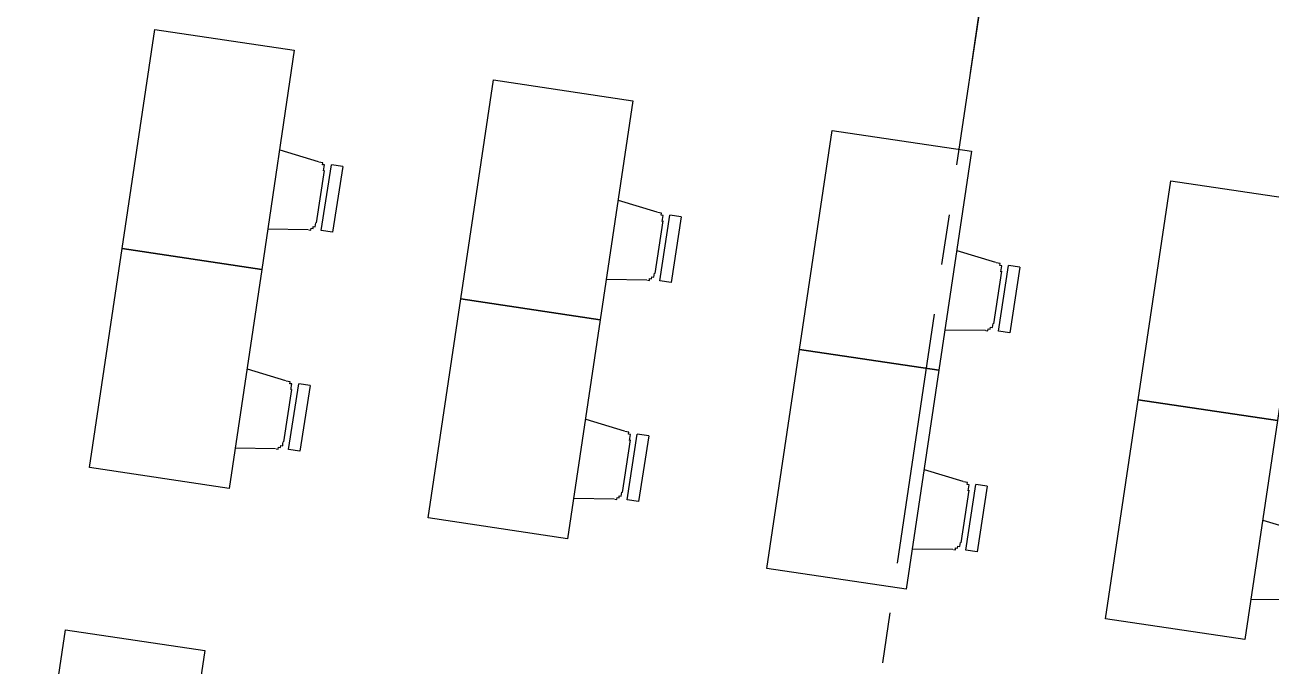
# Model space of a CAD drawing. Header units: millimetres. Extents: x 338 to 506, y 179 to 335.
# Drawn here: x 415.18 to 421.36, y 270.56 to 273.75 of the extents above; entities that cross this region are included whole.
import ezdxf

# ---------------------------------------------------------------- set-up
doc = ezdxf.new("R2010")
doc.units = ezdxf.units.MM
doc.linetypes.add('CENTER', pattern=[2, 1.25, -0.25, 0.25, -0.25])
doc.linetypes.add('DASHED2', pattern=[0.375, 0.25, -0.125])
for name, color, linetype in [('CUBIERTA', 254, 'Continuous'), ('EJES-COLUMNAS', 3, 'CENTER'), ('EJES_DE_COLUMNA', 255, 'DASHED2'), ('MUROS', 32, 'Continuous')]:
    doc.layers.add(name, color=color, linetype=linetype)

# ---------------------------------------------------------------- blocks, each defined once
blk = doc.blocks.new('MESAS_AULA_INFORMATICA')
at = {"color": 18, "extrusion": (-2.33163e-06, -0.000958086, 1)}
for p, q in [((2985.1045, 1963.3213, -0.0148), (2985.1318, 1963.123, -0.015)), ((2985.4711, 1963.1214, -0.015), (2985.5003, 1963.3194, -0.0148)), ((2986.2045, 1963.3213, -0.0148), (2986.2318, 1963.123, -0.015)), ((2986.5711, 1963.1214, -0.015), (2986.6003, 1963.3194, -0.0148)), ((2985.1692, 1963.0867, -0.015), (2985.4333, 1963.0855, -0.015)), ((2986.2692, 1963.0867, -0.015), (2986.5333, 1963.0855, -0.015)), ((2985.1357, 1963.0012, -0.0151), (2985.136, 1963.0583, -0.0151)), ((2985.136, 1963.0583, -0.0151), (2985.4662, 1963.0567, -0.0151)), ((2985.4659, 1962.9996, -0.0151), (2985.4662, 1963.0567, -0.0151)), ((2986.2357, 1963.0012, -0.0151), (2986.236, 1963.0583, -0.0151)), ((2986.236, 1963.0583, -0.0151), (2986.5662, 1963.0567, -0.0151)), ((2986.5659, 1962.9996, -0.0151), (2986.5662, 1963.0567, -0.0151)), ((2985.4659, 1962.9996, -0.0151), (2985.1357, 1963.0012, -0.0151)), ((2986.5659, 1962.9996, -0.0151), (2986.2357, 1963.0012, -0.0151)), ((2985.1045, 1961.6213, -0.0148), (2985.1318, 1961.423, -0.015)), ((2985.4711, 1961.4214, -0.015), (2985.5003, 1961.6194, -0.0148)), ((2986.2045, 1961.6213, -0.0148), (2986.2318, 1961.423, -0.015)), ((2986.5711, 1961.4214, -0.015), (2986.6003, 1961.6194, -0.0148)), ((2985.1357, 1961.3012, -0.0151), (2985.136, 1961.3583, -0.0151)), ((2985.136, 1961.3583, -0.0151), (2985.4662, 1961.3567, -0.0151)), ((2985.1692, 1961.3867, -0.015), (2985.4333, 1961.3855, -0.015)), ((2985.4659, 1961.2996, -0.0151), (2985.4662, 1961.3567, -0.0151)), ((2986.2357, 1961.3012, -0.0151), (2986.236, 1961.3583, -0.0151)), ((2986.236, 1961.3583, -0.0151), (2986.5662, 1961.3567, -0.0151)), ((2986.2692, 1961.3867, -0.015), (2986.5333, 1961.3855, -0.015)), ((2986.5659, 1961.2996, -0.0151), (2986.5662, 1961.3567, -0.0151)), ((2985.4659, 1961.2996, -0.0151), (2985.1357, 1961.3012, -0.0151)), ((2986.5659, 1961.2996, -0.0151), (2986.2357, 1961.3012, -0.0151)), ((2985.1045, 1959.9213, -0.0148), (2985.1318, 1959.723, -0.015)), ((2985.4711, 1959.7214, -0.015), (2985.5003, 1959.9194, -0.0148)), ((2986.2045, 1959.9213, -0.0148), (2986.2318, 1959.723, -0.015)), ((2986.5711, 1959.7214, -0.015), (2986.6003, 1959.9194, -0.0148)), ((2985.1692, 1959.6867, -0.015), (2985.4333, 1959.6855, -0.015)), ((2986.2692, 1959.6867, -0.015), (2986.5333, 1959.6855, -0.015)), ((2985.1357, 1959.6012, -0.0151), (2985.136, 1959.6583, -0.0151)), ((2985.4659, 1959.5996, -0.0151), (2985.1357, 1959.6012, -0.0151)), ((2985.136, 1959.6583, -0.0151), (2985.4662, 1959.6567, -0.0151)), ((2985.4659, 1959.5996, -0.0151), (2985.4662, 1959.6567, -0.0151)), ((2986.2357, 1959.6012, -0.0151), (2986.236, 1959.6583, -0.0151)), ((2986.5659, 1959.5996, -0.0151), (2986.2357, 1959.6012, -0.0151)), ((2986.236, 1959.6583, -0.0151), (2986.5662, 1959.6567, -0.0151)), ((2986.5659, 1959.5996, -0.0151), (2986.5662, 1959.6567, -0.0151)), ((2985.1045, 1958.2213, -0.0148), (2985.1318, 1958.023, -0.015)), ((2985.4711, 1958.0214, -0.015), (2985.5003, 1958.2194, -0.0148))]:
    blk.add_line(p, q, dxfattribs=at)
at = {"color": 18, "elevation": -0.0148}
for points in [[(2982.9867, 1964.0223), (2984.0867, 1964.0223), (2984.0867, 1963.3223), (2982.9867, 1963.3223)], [(2984.9012, 1964.0223), (2986.0012, 1964.0223), (2986.0012, 1963.3223), (2984.9012, 1963.3223)], [(2986.0012, 1964.0223), (2987.1012, 1964.0223), (2987.1012, 1963.3223), (2986.0012, 1963.3223)], [(2984.9012, 1962.3223), (2986.0012, 1962.3223), (2986.0012, 1961.6223), (2984.9012, 1961.6223)], [(2986.0012, 1962.3223), (2987.1012, 1962.3223), (2987.1012, 1961.6223), (2986.0012, 1961.6223)], [(2984.9012, 1960.6223), (2986.0012, 1960.6223), (2986.0012, 1959.9223), (2984.9012, 1959.9223)], [(2986.0012, 1960.6223), (2987.1012, 1960.6223), (2987.1012, 1959.9223), (2986.0012, 1959.9223)], [(2984.9012, 1958.9223), (2986.0012, 1958.9223), (2986.0012, 1958.2223), (2984.9012, 1958.2223)], [(2986.0012, 1958.9223), (2987.1012, 1958.9223), (2987.1012, 1958.2223), (2986.0012, 1958.2223)]]:
    blk.add_lwpolyline(points, close=True, dxfattribs=at)
at = {"color": 18}
for points in [[(2985.13, 1963.12, -0.015), (2985.13, 1963.12, -0.015), (2985.13, 1963.12, -0.015), (2985.13, 1963.12, -0.015), (2985.13, 1963.12, -0.015), (2985.13, 1963.12, -0.015), (2985.13, 1963.12, -0.015), (2985.13, 1963.12, -0.015), (2985.13, 1963.12, -0.015), (2985.13, 1963.12, -0.015), (2985.13, 1963.12, -0.015), (2985.13, 1963.12, -0.015), (2985.13, 1963.12, -0.015), (2985.13, 1963.12, -0.015), (2985.13, 1963.12, -0.015), (2985.13, 1963.12, -0.015), (2985.13, 1963.12, -0.015), (2985.13, 1963.12, -0.015), (2985.13, 1963.11, -0.015), (2985.13, 1963.11, -0.015), (2985.13, 1963.11, -0.015), (2985.13, 1963.11, -0.015), (2985.13, 1963.11, -0.015), (2985.13, 1963.11, -0.015), (2985.13, 1963.11, -0.015), (2985.13, 1963.11, -0.015), (2985.13, 1963.11, -0.015), (2985.14, 1963.11, -0.015), (2985.14, 1963.11, -0.015), (2985.14, 1963.11, -0.015), (2985.14, 1963.11, -0.015), (2985.14, 1963.11, -0.015), (2985.14, 1963.11, -0.015), (2985.14, 1963.11, -0.015), (2985.14, 1963.11, -0.015), (2985.14, 1963.11, -0.015), (2985.14, 1963.11, -0.015), (2985.14, 1963.11, -0.015), (2985.14, 1963.11, -0.015), (2985.14, 1963.11, -0.015), (2985.14, 1963.11, -0.015), (2985.14, 1963.11, -0.015), (2985.14, 1963.1, -0.015), (2985.14, 1963.1, -0.015), (2985.14, 1963.1, -0.015), (2985.14, 1963.1, -0.015), (2985.14, 1963.1, -0.015), (2985.14, 1963.1, -0.015), (2985.14, 1963.1, -0.015), (2985.14, 1963.1, -0.015), (2985.14, 1963.1, -0.015), (2985.14, 1963.1, -0.015), (2985.14, 1963.1, -0.015), (2985.14, 1963.1, -0.015), (2985.14, 1963.1, -0.015), (2985.14, 1963.1, -0.015), (2985.14, 1963.1, -0.015), (2985.14, 1963.1, -0.015), (2985.14, 1963.1, -0.015), (2985.14, 1963.1, -0.015), (2985.14, 1963.1, -0.015), (2985.14, 1963.1, -0.015), (2985.14, 1963.1, -0.015), (2985.14, 1963.1, -0.015), (2985.14, 1963.1, -0.015), (2985.14, 1963.1, -0.015), (2985.15, 1963.1, -0.015), (2985.15, 1963.1, -0.015), (2985.15, 1963.1, -0.015), (2985.15, 1963.1, -0.015), (2985.15, 1963.1, -0.015), (2985.15, 1963.1, -0.015), (2985.15, 1963.09, -0.015), (2985.15, 1963.09, -0.015), (2985.15, 1963.09, -0.015), (2985.15, 1963.09, -0.015), (2985.15, 1963.09, -0.015), (2985.15, 1963.09, -0.015), (2985.15, 1963.09, -0.015), (2985.15, 1963.09, -0.015), (2985.15, 1963.09, -0.015), (2985.15, 1963.09, -0.015), (2985.15, 1963.09, -0.015), (2985.15, 1963.09, -0.015), (2985.15, 1963.09, -0.015), (2985.15, 1963.09, -0.015), (2985.15, 1963.09, -0.015), (2985.15, 1963.09, -0.015), (2985.15, 1963.09, -0.015), (2985.15, 1963.09, -0.015), (2985.15, 1963.09, -0.015), (2985.15, 1963.09, -0.015), (2985.15, 1963.09, -0.015), (2985.15, 1963.09, -0.015), (2985.16, 1963.09, -0.015), (2985.16, 1963.09, -0.015), (2985.16, 1963.09, -0.015), (2985.16, 1963.09, -0.015), (2985.16, 1963.09, -0.015), (2985.16, 1963.09, -0.015), (2985.16, 1963.09, -0.015), (2985.16, 1963.09, -0.015), (2985.16, 1963.09, -0.015), (2985.16, 1963.09, -0.015), (2985.16, 1963.09, -0.015), (2985.16, 1963.09, -0.015), (2985.16, 1963.09, -0.015), (2985.16, 1963.09, -0.015), (2985.16, 1963.09, -0.015), (2985.16, 1963.09, -0.015), (2985.16, 1963.09, -0.015), (2985.16, 1963.09, -0.015), (2985.16, 1963.09, -0.015), (2985.16, 1963.09, -0.015), (2985.16, 1963.09, -0.015), (2985.16, 1963.09, -0.015), (2985.16, 1963.09, -0.015), (2985.16, 1963.09, -0.015), (2985.17, 1963.09, -0.015), (2985.17, 1963.09, -0.015), (2985.17, 1963.09, -0.015), (2985.17, 1963.09, -0.015), (2985.17, 1963.09, -0.015), (2985.17, 1963.09, -0.015), (2985.17, 1963.09, -0.015), (2985.17, 1963.09, -0.015), (2985.17, 1963.09, -0.015), (2985.17, 1963.09, -0.015), (2985.17, 1963.09, -0.015)], [(2985.43, 1963.09, -0.015), (2985.43, 1963.09, -0.015), (2985.43, 1963.09, -0.015), (2985.43, 1963.09, -0.015), (2985.43, 1963.09, -0.015), (2985.44, 1963.09, -0.015), (2985.44, 1963.09, -0.015), (2985.44, 1963.09, -0.015), (2985.44, 1963.09, -0.015), (2985.44, 1963.09, -0.015), (2985.44, 1963.09, -0.015), (2985.44, 1963.09, -0.015), (2985.44, 1963.09, -0.015), (2985.44, 1963.09, -0.015), (2985.44, 1963.09, -0.015), (2985.44, 1963.09, -0.015), (2985.44, 1963.09, -0.015), (2985.44, 1963.09, -0.015), (2985.44, 1963.09, -0.015), (2985.44, 1963.09, -0.015), (2985.44, 1963.09, -0.015), (2985.44, 1963.09, -0.015), (2985.44, 1963.09, -0.015), (2985.44, 1963.09, -0.015), (2985.44, 1963.09, -0.015), (2985.44, 1963.09, -0.015), (2985.44, 1963.09, -0.015), (2985.44, 1963.09, -0.015), (2985.44, 1963.09, -0.015), (2985.45, 1963.09, -0.015), (2985.45, 1963.09, -0.015), (2985.45, 1963.09, -0.015), (2985.45, 1963.09, -0.015), (2985.45, 1963.09, -0.015), (2985.45, 1963.09, -0.015), (2985.45, 1963.09, -0.015), (2985.45, 1963.09, -0.015), (2985.45, 1963.09, -0.015), (2985.45, 1963.09, -0.015), (2985.45, 1963.09, -0.015), (2985.45, 1963.09, -0.015), (2985.45, 1963.09, -0.015), (2985.45, 1963.09, -0.015), (2985.45, 1963.09, -0.015), (2985.45, 1963.09, -0.015), (2985.45, 1963.09, -0.015), (2985.45, 1963.09, -0.015), (2985.45, 1963.09, -0.015), (2985.45, 1963.09, -0.015), (2985.45, 1963.09, -0.015), (2985.45, 1963.09, -0.015), (2985.45, 1963.09, -0.015), (2985.45, 1963.09, -0.015), (2985.45, 1963.09, -0.015), (2985.45, 1963.09, -0.015), (2985.46, 1963.09, -0.015), (2985.46, 1963.09, -0.015), (2985.46, 1963.09, -0.015), (2985.46, 1963.09, -0.015), (2985.46, 1963.09, -0.015), (2985.46, 1963.09, -0.015), (2985.46, 1963.09, -0.015), (2985.46, 1963.09, -0.015), (2985.46, 1963.1, -0.015), (2985.46, 1963.1, -0.015), (2985.46, 1963.1, -0.015), (2985.46, 1963.1, -0.015), (2985.46, 1963.1, -0.015), (2985.46, 1963.1, -0.015), (2985.46, 1963.1, -0.015), (2985.46, 1963.1, -0.015), (2985.46, 1963.1, -0.015), (2985.46, 1963.1, -0.015), (2985.46, 1963.1, -0.015), (2985.46, 1963.1, -0.015), (2985.46, 1963.1, -0.015), (2985.46, 1963.1, -0.015), (2985.46, 1963.1, -0.015), (2985.46, 1963.1, -0.015), (2985.46, 1963.1, -0.015), (2985.46, 1963.1, -0.015), (2985.46, 1963.1, -0.015), (2985.46, 1963.1, -0.015), (2985.46, 1963.1, -0.015), (2985.46, 1963.1, -0.015), (2985.46, 1963.1, -0.015), (2985.46, 1963.1, -0.015), (2985.46, 1963.1, -0.015), (2985.46, 1963.1, -0.015), (2985.47, 1963.1, -0.015), (2985.47, 1963.1, -0.015), (2985.47, 1963.11, -0.015), (2985.47, 1963.11, -0.015), (2985.47, 1963.11, -0.015), (2985.47, 1963.11, -0.015), (2985.47, 1963.11, -0.015), (2985.47, 1963.11, -0.015), (2985.47, 1963.11, -0.015), (2985.47, 1963.11, -0.015), (2985.47, 1963.11, -0.015), (2985.47, 1963.11, -0.015), (2985.47, 1963.11, -0.015), (2985.47, 1963.11, -0.015), (2985.47, 1963.11, -0.015), (2985.47, 1963.11, -0.015), (2985.47, 1963.11, -0.015), (2985.47, 1963.11, -0.015), (2985.47, 1963.11, -0.015), (2985.47, 1963.11, -0.015), (2985.47, 1963.11, -0.015), (2985.47, 1963.11, -0.015), (2985.47, 1963.11, -0.015), (2985.47, 1963.11, -0.015), (2985.47, 1963.11, -0.015), (2985.47, 1963.11, -0.015), (2985.47, 1963.12, -0.015), (2985.47, 1963.12, -0.015), (2985.47, 1963.12, -0.015), (2985.47, 1963.12, -0.015), (2985.47, 1963.12, -0.015), (2985.47, 1963.12, -0.015), (2985.47, 1963.12, -0.015), (2985.47, 1963.12, -0.015), (2985.47, 1963.12, -0.015), (2985.47, 1963.12, -0.015), (2985.47, 1963.12, -0.015), (2985.47, 1963.12, -0.015), (2985.47, 1963.12, -0.015), (2985.47, 1963.12, -0.015)], [(2986.23, 1963.12, -0.015), (2986.23, 1963.12, -0.015), (2986.23, 1963.12, -0.015), (2986.23, 1963.12, -0.015), (2986.23, 1963.12, -0.015), (2986.23, 1963.12, -0.015), (2986.23, 1963.12, -0.015), (2986.23, 1963.12, -0.015), (2986.23, 1963.12, -0.015), (2986.23, 1963.12, -0.015), (2986.23, 1963.12, -0.015), (2986.23, 1963.12, -0.015), (2986.23, 1963.12, -0.015), (2986.23, 1963.12, -0.015), (2986.23, 1963.12, -0.015), (2986.23, 1963.12, -0.015), (2986.23, 1963.12, -0.015), (2986.23, 1963.12, -0.015), (2986.23, 1963.11, -0.015), (2986.23, 1963.11, -0.015), (2986.23, 1963.11, -0.015), (2986.23, 1963.11, -0.015), (2986.23, 1963.11, -0.015), (2986.23, 1963.11, -0.015), (2986.23, 1963.11, -0.015), (2986.23, 1963.11, -0.015), (2986.23, 1963.11, -0.015), (2986.24, 1963.11, -0.015), (2986.24, 1963.11, -0.015), (2986.24, 1963.11, -0.015), (2986.24, 1963.11, -0.015), (2986.24, 1963.11, -0.015), (2986.24, 1963.11, -0.015), (2986.24, 1963.11, -0.015), (2986.24, 1963.11, -0.015), (2986.24, 1963.11, -0.015), (2986.24, 1963.11, -0.015), (2986.24, 1963.11, -0.015), (2986.24, 1963.11, -0.015), (2986.24, 1963.11, -0.015), (2986.24, 1963.11, -0.015), (2986.24, 1963.11, -0.015), (2986.24, 1963.1, -0.015), (2986.24, 1963.1, -0.015), (2986.24, 1963.1, -0.015), (2986.24, 1963.1, -0.015), (2986.24, 1963.1, -0.015), (2986.24, 1963.1, -0.015), (2986.24, 1963.1, -0.015), (2986.24, 1963.1, -0.015), (2986.24, 1963.1, -0.015), (2986.24, 1963.1, -0.015), (2986.24, 1963.1, -0.015), (2986.24, 1963.1, -0.015), (2986.24, 1963.1, -0.015), (2986.24, 1963.1, -0.015), (2986.24, 1963.1, -0.015), (2986.24, 1963.1, -0.015), (2986.24, 1963.1, -0.015), (2986.24, 1963.1, -0.015), (2986.24, 1963.1, -0.015), (2986.24, 1963.1, -0.015), (2986.24, 1963.1, -0.015), (2986.24, 1963.1, -0.015), (2986.24, 1963.1, -0.015), (2986.24, 1963.1, -0.015), (2986.25, 1963.1, -0.015), (2986.25, 1963.1, -0.015), (2986.25, 1963.1, -0.015), (2986.25, 1963.1, -0.015), (2986.25, 1963.1, -0.015), (2986.25, 1963.1, -0.015), (2986.25, 1963.09, -0.015), (2986.25, 1963.09, -0.015), (2986.25, 1963.09, -0.015), (2986.25, 1963.09, -0.015), (2986.25, 1963.09, -0.015), (2986.25, 1963.09, -0.015), (2986.25, 1963.09, -0.015), (2986.25, 1963.09, -0.015), (2986.25, 1963.09, -0.015), (2986.25, 1963.09, -0.015), (2986.25, 1963.09, -0.015), (2986.25, 1963.09, -0.015), (2986.25, 1963.09, -0.015), (2986.25, 1963.09, -0.015), (2986.25, 1963.09, -0.015), (2986.25, 1963.09, -0.015), (2986.25, 1963.09, -0.015), (2986.25, 1963.09, -0.015), (2986.25, 1963.09, -0.015), (2986.25, 1963.09, -0.015), (2986.25, 1963.09, -0.015), (2986.25, 1963.09, -0.015), (2986.26, 1963.09, -0.015), (2986.26, 1963.09, -0.015), (2986.26, 1963.09, -0.015), (2986.26, 1963.09, -0.015), (2986.26, 1963.09, -0.015), (2986.26, 1963.09, -0.015), (2986.26, 1963.09, -0.015), (2986.26, 1963.09, -0.015), (2986.26, 1963.09, -0.015), (2986.26, 1963.09, -0.015), (2986.26, 1963.09, -0.015), (2986.26, 1963.09, -0.015), (2986.26, 1963.09, -0.015), (2986.26, 1963.09, -0.015), (2986.26, 1963.09, -0.015), (2986.26, 1963.09, -0.015), (2986.26, 1963.09, -0.015), (2986.26, 1963.09, -0.015), (2986.26, 1963.09, -0.015), (2986.26, 1963.09, -0.015), (2986.26, 1963.09, -0.015), (2986.26, 1963.09, -0.015), (2986.26, 1963.09, -0.015), (2986.26, 1963.09, -0.015), (2986.27, 1963.09, -0.015), (2986.27, 1963.09, -0.015), (2986.27, 1963.09, -0.015), (2986.27, 1963.09, -0.015), (2986.27, 1963.09, -0.015), (2986.27, 1963.09, -0.015), (2986.27, 1963.09, -0.015), (2986.27, 1963.09, -0.015), (2986.27, 1963.09, -0.015), (2986.27, 1963.09, -0.015), (2986.27, 1963.09, -0.015)], [(2986.53, 1963.09, -0.015), (2986.53, 1963.09, -0.015), (2986.53, 1963.09, -0.015), (2986.53, 1963.09, -0.015), (2986.53, 1963.09, -0.015), (2986.54, 1963.09, -0.015), (2986.54, 1963.09, -0.015), (2986.54, 1963.09, -0.015), (2986.54, 1963.09, -0.015), (2986.54, 1963.09, -0.015), (2986.54, 1963.09, -0.015), (2986.54, 1963.09, -0.015), (2986.54, 1963.09, -0.015), (2986.54, 1963.09, -0.015), (2986.54, 1963.09, -0.015), (2986.54, 1963.09, -0.015), (2986.54, 1963.09, -0.015), (2986.54, 1963.09, -0.015), (2986.54, 1963.09, -0.015), (2986.54, 1963.09, -0.015), (2986.54, 1963.09, -0.015), (2986.54, 1963.09, -0.015), (2986.54, 1963.09, -0.015), (2986.54, 1963.09, -0.015), (2986.54, 1963.09, -0.015), (2986.54, 1963.09, -0.015), (2986.54, 1963.09, -0.015), (2986.54, 1963.09, -0.015), (2986.54, 1963.09, -0.015), (2986.55, 1963.09, -0.015), (2986.55, 1963.09, -0.015), (2986.55, 1963.09, -0.015), (2986.55, 1963.09, -0.015), (2986.55, 1963.09, -0.015), (2986.55, 1963.09, -0.015), (2986.55, 1963.09, -0.015), (2986.55, 1963.09, -0.015), (2986.55, 1963.09, -0.015), (2986.55, 1963.09, -0.015), (2986.55, 1963.09, -0.015), (2986.55, 1963.09, -0.015), (2986.55, 1963.09, -0.015), (2986.55, 1963.09, -0.015), (2986.55, 1963.09, -0.015), (2986.55, 1963.09, -0.015), (2986.55, 1963.09, -0.015), (2986.55, 1963.09, -0.015), (2986.55, 1963.09, -0.015), (2986.55, 1963.09, -0.015), (2986.55, 1963.09, -0.015), (2986.55, 1963.09, -0.015), (2986.55, 1963.09, -0.015), (2986.55, 1963.09, -0.015), (2986.55, 1963.09, -0.015), (2986.55, 1963.09, -0.015), (2986.56, 1963.09, -0.015), (2986.56, 1963.09, -0.015), (2986.56, 1963.09, -0.015), (2986.56, 1963.09, -0.015), (2986.56, 1963.09, -0.015), (2986.56, 1963.09, -0.015), (2986.56, 1963.09, -0.015), (2986.56, 1963.09, -0.015), (2986.56, 1963.1, -0.015), (2986.56, 1963.1, -0.015), (2986.56, 1963.1, -0.015), (2986.56, 1963.1, -0.015), (2986.56, 1963.1, -0.015), (2986.56, 1963.1, -0.015), (2986.56, 1963.1, -0.015), (2986.56, 1963.1, -0.015), (2986.56, 1963.1, -0.015), (2986.56, 1963.1, -0.015), (2986.56, 1963.1, -0.015), (2986.56, 1963.1, -0.015), (2986.56, 1963.1, -0.015), (2986.56, 1963.1, -0.015), (2986.56, 1963.1, -0.015), (2986.56, 1963.1, -0.015), (2986.56, 1963.1, -0.015), (2986.56, 1963.1, -0.015), (2986.56, 1963.1, -0.015), (2986.56, 1963.1, -0.015), (2986.56, 1963.1, -0.015), (2986.56, 1963.1, -0.015), (2986.56, 1963.1, -0.015), (2986.56, 1963.1, -0.015), (2986.56, 1963.1, -0.015), (2986.56, 1963.1, -0.015), (2986.57, 1963.1, -0.015), (2986.57, 1963.1, -0.015), (2986.57, 1963.11, -0.015), (2986.57, 1963.11, -0.015), (2986.57, 1963.11, -0.015), (2986.57, 1963.11, -0.015), (2986.57, 1963.11, -0.015), (2986.57, 1963.11, -0.015), (2986.57, 1963.11, -0.015), (2986.57, 1963.11, -0.015), (2986.57, 1963.11, -0.015), (2986.57, 1963.11, -0.015), (2986.57, 1963.11, -0.015), (2986.57, 1963.11, -0.015), (2986.57, 1963.11, -0.015), (2986.57, 1963.11, -0.015), (2986.57, 1963.11, -0.015), (2986.57, 1963.11, -0.015), (2986.57, 1963.11, -0.015), (2986.57, 1963.11, -0.015), (2986.57, 1963.11, -0.015), (2986.57, 1963.11, -0.015), (2986.57, 1963.11, -0.015), (2986.57, 1963.11, -0.015), (2986.57, 1963.11, -0.015), (2986.57, 1963.11, -0.015), (2986.57, 1963.12, -0.015), (2986.57, 1963.12, -0.015), (2986.57, 1963.12, -0.015), (2986.57, 1963.12, -0.015), (2986.57, 1963.12, -0.015), (2986.57, 1963.12, -0.015), (2986.57, 1963.12, -0.015), (2986.57, 1963.12, -0.015), (2986.57, 1963.12, -0.015), (2986.57, 1963.12, -0.015), (2986.57, 1963.12, -0.015), (2986.57, 1963.12, -0.015), (2986.57, 1963.12, -0.015), (2986.57, 1963.12, -0.015)], [(2985.13, 1961.42, -0.015), (2985.13, 1961.42, -0.015), (2985.13, 1961.42, -0.015), (2985.13, 1961.42, -0.015), (2985.13, 1961.42, -0.015), (2985.13, 1961.42, -0.015), (2985.13, 1961.42, -0.015), (2985.13, 1961.42, -0.015), (2985.13, 1961.42, -0.015), (2985.13, 1961.42, -0.015), (2985.13, 1961.42, -0.015), (2985.13, 1961.42, -0.015), (2985.13, 1961.42, -0.015), (2985.13, 1961.42, -0.015), (2985.13, 1961.42, -0.015), (2985.13, 1961.42, -0.015), (2985.13, 1961.42, -0.015), (2985.13, 1961.42, -0.015), (2985.13, 1961.41, -0.015), (2985.13, 1961.41, -0.015), (2985.13, 1961.41, -0.015), (2985.13, 1961.41, -0.015), (2985.13, 1961.41, -0.015), (2985.13, 1961.41, -0.015), (2985.13, 1961.41, -0.015), (2985.13, 1961.41, -0.015), (2985.13, 1961.41, -0.015), (2985.14, 1961.41, -0.015), (2985.14, 1961.41, -0.015), (2985.14, 1961.41, -0.015), (2985.14, 1961.41, -0.015), (2985.14, 1961.41, -0.015), (2985.14, 1961.41, -0.015), (2985.14, 1961.41, -0.015), (2985.14, 1961.41, -0.015), (2985.14, 1961.41, -0.015), (2985.14, 1961.41, -0.015), (2985.14, 1961.41, -0.015), (2985.14, 1961.41, -0.015), (2985.14, 1961.41, -0.015), (2985.14, 1961.41, -0.015), (2985.14, 1961.41, -0.015), (2985.14, 1961.4, -0.015), (2985.14, 1961.4, -0.015), (2985.14, 1961.4, -0.015), (2985.14, 1961.4, -0.015), (2985.14, 1961.4, -0.015), (2985.14, 1961.4, -0.015), (2985.14, 1961.4, -0.015), (2985.14, 1961.4, -0.015), (2985.14, 1961.4, -0.015), (2985.14, 1961.4, -0.015), (2985.14, 1961.4, -0.015), (2985.14, 1961.4, -0.015), (2985.14, 1961.4, -0.015), (2985.14, 1961.4, -0.015), (2985.14, 1961.4, -0.015), (2985.14, 1961.4, -0.015), (2985.14, 1961.4, -0.015), (2985.14, 1961.4, -0.015), (2985.14, 1961.4, -0.015), (2985.14, 1961.4, -0.015), (2985.14, 1961.4, -0.015), (2985.14, 1961.4, -0.015), (2985.14, 1961.4, -0.015), (2985.14, 1961.4, -0.015), (2985.15, 1961.4, -0.015), (2985.15, 1961.4, -0.015), (2985.15, 1961.4, -0.015), (2985.15, 1961.4, -0.015), (2985.15, 1961.4, -0.015), (2985.15, 1961.4, -0.015), (2985.15, 1961.39, -0.015), (2985.15, 1961.39, -0.015), (2985.15, 1961.39, -0.015), (2985.15, 1961.39, -0.015), (2985.15, 1961.39, -0.015), (2985.15, 1961.39, -0.015), (2985.15, 1961.39, -0.015), (2985.15, 1961.39, -0.015), (2985.15, 1961.39, -0.015), (2985.15, 1961.39, -0.015), (2985.15, 1961.39, -0.015), (2985.15, 1961.39, -0.015), (2985.15, 1961.39, -0.015), (2985.15, 1961.39, -0.015), (2985.15, 1961.39, -0.015), (2985.15, 1961.39, -0.015), (2985.15, 1961.39, -0.015), (2985.15, 1961.39, -0.015), (2985.15, 1961.39, -0.015), (2985.15, 1961.39, -0.015), (2985.15, 1961.39, -0.015), (2985.15, 1961.39, -0.015), (2985.16, 1961.39, -0.015), (2985.16, 1961.39, -0.015), (2985.16, 1961.39, -0.015), (2985.16, 1961.39, -0.015), (2985.16, 1961.39, -0.015), (2985.16, 1961.39, -0.015), (2985.16, 1961.39, -0.015), (2985.16, 1961.39, -0.015), (2985.16, 1961.39, -0.015), (2985.16, 1961.39, -0.015), (2985.16, 1961.39, -0.015), (2985.16, 1961.39, -0.015), (2985.16, 1961.39, -0.015), (2985.16, 1961.39, -0.015), (2985.16, 1961.39, -0.015), (2985.16, 1961.39, -0.015), (2985.16, 1961.39, -0.015), (2985.16, 1961.39, -0.015), (2985.16, 1961.39, -0.015), (2985.16, 1961.39, -0.015), (2985.16, 1961.39, -0.015), (2985.16, 1961.39, -0.015), (2985.16, 1961.39, -0.015), (2985.16, 1961.39, -0.015), (2985.17, 1961.39, -0.015), (2985.17, 1961.39, -0.015), (2985.17, 1961.39, -0.015), (2985.17, 1961.39, -0.015), (2985.17, 1961.39, -0.015), (2985.17, 1961.39, -0.015), (2985.17, 1961.39, -0.015), (2985.17, 1961.39, -0.015), (2985.17, 1961.39, -0.015), (2985.17, 1961.39, -0.015), (2985.17, 1961.39, -0.015)], [(2985.43, 1961.39, -0.015), (2985.43, 1961.39, -0.015), (2985.43, 1961.39, -0.015), (2985.43, 1961.39, -0.015), (2985.43, 1961.39, -0.015), (2985.44, 1961.39, -0.015), (2985.44, 1961.39, -0.015), (2985.44, 1961.39, -0.015), (2985.44, 1961.39, -0.015), (2985.44, 1961.39, -0.015), (2985.44, 1961.39, -0.015), (2985.44, 1961.39, -0.015), (2985.44, 1961.39, -0.015), (2985.44, 1961.39, -0.015), (2985.44, 1961.39, -0.015), (2985.44, 1961.39, -0.015), (2985.44, 1961.39, -0.015), (2985.44, 1961.39, -0.015), (2985.44, 1961.39, -0.015), (2985.44, 1961.39, -0.015), (2985.44, 1961.39, -0.015), (2985.44, 1961.39, -0.015), (2985.44, 1961.39, -0.015), (2985.44, 1961.39, -0.015), (2985.44, 1961.39, -0.015), (2985.44, 1961.39, -0.015), (2985.44, 1961.39, -0.015), (2985.44, 1961.39, -0.015), (2985.44, 1961.39, -0.015), (2985.45, 1961.39, -0.015), (2985.45, 1961.39, -0.015), (2985.45, 1961.39, -0.015), (2985.45, 1961.39, -0.015), (2985.45, 1961.39, -0.015), (2985.45, 1961.39, -0.015), (2985.45, 1961.39, -0.015), (2985.45, 1961.39, -0.015), (2985.45, 1961.39, -0.015), (2985.45, 1961.39, -0.015), (2985.45, 1961.39, -0.015), (2985.45, 1961.39, -0.015), (2985.45, 1961.39, -0.015), (2985.45, 1961.39, -0.015), (2985.45, 1961.39, -0.015), (2985.45, 1961.39, -0.015), (2985.45, 1961.39, -0.015), (2985.45, 1961.39, -0.015), (2985.45, 1961.39, -0.015), (2985.45, 1961.39, -0.015), (2985.45, 1961.39, -0.015), (2985.45, 1961.39, -0.015), (2985.45, 1961.39, -0.015), (2985.45, 1961.39, -0.015), (2985.45, 1961.39, -0.015), (2985.45, 1961.39, -0.015), (2985.46, 1961.39, -0.015), (2985.46, 1961.39, -0.015), (2985.46, 1961.39, -0.015), (2985.46, 1961.39, -0.015), (2985.46, 1961.39, -0.015), (2985.46, 1961.39, -0.015), (2985.46, 1961.39, -0.015), (2985.46, 1961.39, -0.015), (2985.46, 1961.4, -0.015), (2985.46, 1961.4, -0.015), (2985.46, 1961.4, -0.015), (2985.46, 1961.4, -0.015), (2985.46, 1961.4, -0.015), (2985.46, 1961.4, -0.015), (2985.46, 1961.4, -0.015), (2985.46, 1961.4, -0.015), (2985.46, 1961.4, -0.015), (2985.46, 1961.4, -0.015), (2985.46, 1961.4, -0.015), (2985.46, 1961.4, -0.015), (2985.46, 1961.4, -0.015), (2985.46, 1961.4, -0.015), (2985.46, 1961.4, -0.015), (2985.46, 1961.4, -0.015), (2985.46, 1961.4, -0.015), (2985.46, 1961.4, -0.015), (2985.46, 1961.4, -0.015), (2985.46, 1961.4, -0.015), (2985.46, 1961.4, -0.015), (2985.46, 1961.4, -0.015), (2985.46, 1961.4, -0.015), (2985.46, 1961.4, -0.015), (2985.46, 1961.4, -0.015), (2985.46, 1961.4, -0.015), (2985.47, 1961.4, -0.015), (2985.47, 1961.4, -0.015), (2985.47, 1961.41, -0.015), (2985.47, 1961.41, -0.015), (2985.47, 1961.41, -0.015), (2985.47, 1961.41, -0.015), (2985.47, 1961.41, -0.015), (2985.47, 1961.41, -0.015), (2985.47, 1961.41, -0.015), (2985.47, 1961.41, -0.015), (2985.47, 1961.41, -0.015), (2985.47, 1961.41, -0.015), (2985.47, 1961.41, -0.015), (2985.47, 1961.41, -0.015), (2985.47, 1961.41, -0.015), (2985.47, 1961.41, -0.015), (2985.47, 1961.41, -0.015), (2985.47, 1961.41, -0.015), (2985.47, 1961.41, -0.015), (2985.47, 1961.41, -0.015), (2985.47, 1961.41, -0.015), (2985.47, 1961.41, -0.015), (2985.47, 1961.41, -0.015), (2985.47, 1961.41, -0.015), (2985.47, 1961.41, -0.015), (2985.47, 1961.41, -0.015), (2985.47, 1961.42, -0.015), (2985.47, 1961.42, -0.015), (2985.47, 1961.42, -0.015), (2985.47, 1961.42, -0.015), (2985.47, 1961.42, -0.015), (2985.47, 1961.42, -0.015), (2985.47, 1961.42, -0.015), (2985.47, 1961.42, -0.015), (2985.47, 1961.42, -0.015), (2985.47, 1961.42, -0.015), (2985.47, 1961.42, -0.015), (2985.47, 1961.42, -0.015), (2985.47, 1961.42, -0.015), (2985.47, 1961.42, -0.015)], [(2986.23, 1961.42, -0.015), (2986.23, 1961.42, -0.015), (2986.23, 1961.42, -0.015), (2986.23, 1961.42, -0.015), (2986.23, 1961.42, -0.015), (2986.23, 1961.42, -0.015), (2986.23, 1961.42, -0.015), (2986.23, 1961.42, -0.015), (2986.23, 1961.42, -0.015), (2986.23, 1961.42, -0.015), (2986.23, 1961.42, -0.015), (2986.23, 1961.42, -0.015), (2986.23, 1961.42, -0.015), (2986.23, 1961.42, -0.015), (2986.23, 1961.42, -0.015), (2986.23, 1961.42, -0.015), (2986.23, 1961.42, -0.015), (2986.23, 1961.42, -0.015), (2986.23, 1961.41, -0.015), (2986.23, 1961.41, -0.015), (2986.23, 1961.41, -0.015), (2986.23, 1961.41, -0.015), (2986.23, 1961.41, -0.015), (2986.23, 1961.41, -0.015), (2986.23, 1961.41, -0.015), (2986.23, 1961.41, -0.015), (2986.23, 1961.41, -0.015), (2986.24, 1961.41, -0.015), (2986.24, 1961.41, -0.015), (2986.24, 1961.41, -0.015), (2986.24, 1961.41, -0.015), (2986.24, 1961.41, -0.015), (2986.24, 1961.41, -0.015), (2986.24, 1961.41, -0.015), (2986.24, 1961.41, -0.015), (2986.24, 1961.41, -0.015), (2986.24, 1961.41, -0.015), (2986.24, 1961.41, -0.015), (2986.24, 1961.41, -0.015), (2986.24, 1961.41, -0.015), (2986.24, 1961.41, -0.015), (2986.24, 1961.41, -0.015), (2986.24, 1961.4, -0.015), (2986.24, 1961.4, -0.015), (2986.24, 1961.4, -0.015), (2986.24, 1961.4, -0.015), (2986.24, 1961.4, -0.015), (2986.24, 1961.4, -0.015), (2986.24, 1961.4, -0.015), (2986.24, 1961.4, -0.015), (2986.24, 1961.4, -0.015), (2986.24, 1961.4, -0.015), (2986.24, 1961.4, -0.015), (2986.24, 1961.4, -0.015), (2986.24, 1961.4, -0.015), (2986.24, 1961.4, -0.015), (2986.24, 1961.4, -0.015), (2986.24, 1961.4, -0.015), (2986.24, 1961.4, -0.015), (2986.24, 1961.4, -0.015), (2986.24, 1961.4, -0.015), (2986.24, 1961.4, -0.015), (2986.24, 1961.4, -0.015), (2986.24, 1961.4, -0.015), (2986.24, 1961.4, -0.015), (2986.24, 1961.4, -0.015), (2986.25, 1961.4, -0.015), (2986.25, 1961.4, -0.015), (2986.25, 1961.4, -0.015), (2986.25, 1961.4, -0.015), (2986.25, 1961.4, -0.015), (2986.25, 1961.4, -0.015), (2986.25, 1961.39, -0.015), (2986.25, 1961.39, -0.015), (2986.25, 1961.39, -0.015), (2986.25, 1961.39, -0.015), (2986.25, 1961.39, -0.015), (2986.25, 1961.39, -0.015), (2986.25, 1961.39, -0.015), (2986.25, 1961.39, -0.015), (2986.25, 1961.39, -0.015), (2986.25, 1961.39, -0.015), (2986.25, 1961.39, -0.015), (2986.25, 1961.39, -0.015), (2986.25, 1961.39, -0.015), (2986.25, 1961.39, -0.015), (2986.25, 1961.39, -0.015), (2986.25, 1961.39, -0.015), (2986.25, 1961.39, -0.015), (2986.25, 1961.39, -0.015), (2986.25, 1961.39, -0.015), (2986.25, 1961.39, -0.015), (2986.25, 1961.39, -0.015), (2986.25, 1961.39, -0.015), (2986.26, 1961.39, -0.015), (2986.26, 1961.39, -0.015), (2986.26, 1961.39, -0.015), (2986.26, 1961.39, -0.015), (2986.26, 1961.39, -0.015), (2986.26, 1961.39, -0.015), (2986.26, 1961.39, -0.015), (2986.26, 1961.39, -0.015), (2986.26, 1961.39, -0.015), (2986.26, 1961.39, -0.015), (2986.26, 1961.39, -0.015), (2986.26, 1961.39, -0.015), (2986.26, 1961.39, -0.015), (2986.26, 1961.39, -0.015), (2986.26, 1961.39, -0.015), (2986.26, 1961.39, -0.015), (2986.26, 1961.39, -0.015), (2986.26, 1961.39, -0.015), (2986.26, 1961.39, -0.015), (2986.26, 1961.39, -0.015), (2986.26, 1961.39, -0.015), (2986.26, 1961.39, -0.015), (2986.26, 1961.39, -0.015), (2986.26, 1961.39, -0.015), (2986.27, 1961.39, -0.015), (2986.27, 1961.39, -0.015), (2986.27, 1961.39, -0.015), (2986.27, 1961.39, -0.015), (2986.27, 1961.39, -0.015), (2986.27, 1961.39, -0.015), (2986.27, 1961.39, -0.015), (2986.27, 1961.39, -0.015), (2986.27, 1961.39, -0.015), (2986.27, 1961.39, -0.015), (2986.27, 1961.39, -0.015)], [(2986.53, 1961.39, -0.015), (2986.53, 1961.39, -0.015), (2986.53, 1961.39, -0.015), (2986.53, 1961.39, -0.015), (2986.53, 1961.39, -0.015), (2986.54, 1961.39, -0.015), (2986.54, 1961.39, -0.015), (2986.54, 1961.39, -0.015), (2986.54, 1961.39, -0.015), (2986.54, 1961.39, -0.015), (2986.54, 1961.39, -0.015), (2986.54, 1961.39, -0.015), (2986.54, 1961.39, -0.015), (2986.54, 1961.39, -0.015), (2986.54, 1961.39, -0.015), (2986.54, 1961.39, -0.015), (2986.54, 1961.39, -0.015), (2986.54, 1961.39, -0.015), (2986.54, 1961.39, -0.015), (2986.54, 1961.39, -0.015), (2986.54, 1961.39, -0.015), (2986.54, 1961.39, -0.015), (2986.54, 1961.39, -0.015), (2986.54, 1961.39, -0.015), (2986.54, 1961.39, -0.015), (2986.54, 1961.39, -0.015), (2986.54, 1961.39, -0.015), (2986.54, 1961.39, -0.015), (2986.54, 1961.39, -0.015), (2986.55, 1961.39, -0.015), (2986.55, 1961.39, -0.015), (2986.55, 1961.39, -0.015), (2986.55, 1961.39, -0.015), (2986.55, 1961.39, -0.015), (2986.55, 1961.39, -0.015), (2986.55, 1961.39, -0.015), (2986.55, 1961.39, -0.015), (2986.55, 1961.39, -0.015), (2986.55, 1961.39, -0.015), (2986.55, 1961.39, -0.015), (2986.55, 1961.39, -0.015), (2986.55, 1961.39, -0.015), (2986.55, 1961.39, -0.015), (2986.55, 1961.39, -0.015), (2986.55, 1961.39, -0.015), (2986.55, 1961.39, -0.015), (2986.55, 1961.39, -0.015), (2986.55, 1961.39, -0.015), (2986.55, 1961.39, -0.015), (2986.55, 1961.39, -0.015), (2986.55, 1961.39, -0.015), (2986.55, 1961.39, -0.015), (2986.55, 1961.39, -0.015), (2986.55, 1961.39, -0.015), (2986.55, 1961.39, -0.015), (2986.56, 1961.39, -0.015), (2986.56, 1961.39, -0.015), (2986.56, 1961.39, -0.015), (2986.56, 1961.39, -0.015), (2986.56, 1961.39, -0.015), (2986.56, 1961.39, -0.015), (2986.56, 1961.39, -0.015), (2986.56, 1961.39, -0.015), (2986.56, 1961.4, -0.015), (2986.56, 1961.4, -0.015), (2986.56, 1961.4, -0.015), (2986.56, 1961.4, -0.015), (2986.56, 1961.4, -0.015), (2986.56, 1961.4, -0.015), (2986.56, 1961.4, -0.015), (2986.56, 1961.4, -0.015), (2986.56, 1961.4, -0.015), (2986.56, 1961.4, -0.015), (2986.56, 1961.4, -0.015), (2986.56, 1961.4, -0.015), (2986.56, 1961.4, -0.015), (2986.56, 1961.4, -0.015), (2986.56, 1961.4, -0.015), (2986.56, 1961.4, -0.015), (2986.56, 1961.4, -0.015), (2986.56, 1961.4, -0.015), (2986.56, 1961.4, -0.015), (2986.56, 1961.4, -0.015), (2986.56, 1961.4, -0.015), (2986.56, 1961.4, -0.015), (2986.56, 1961.4, -0.015), (2986.56, 1961.4, -0.015), (2986.56, 1961.4, -0.015), (2986.56, 1961.4, -0.015), (2986.57, 1961.4, -0.015), (2986.57, 1961.4, -0.015), (2986.57, 1961.41, -0.015), (2986.57, 1961.41, -0.015), (2986.57, 1961.41, -0.015), (2986.57, 1961.41, -0.015), (2986.57, 1961.41, -0.015), (2986.57, 1961.41, -0.015), (2986.57, 1961.41, -0.015), (2986.57, 1961.41, -0.015), (2986.57, 1961.41, -0.015), (2986.57, 1961.41, -0.015), (2986.57, 1961.41, -0.015), (2986.57, 1961.41, -0.015), (2986.57, 1961.41, -0.015), (2986.57, 1961.41, -0.015), (2986.57, 1961.41, -0.015), (2986.57, 1961.41, -0.015), (2986.57, 1961.41, -0.015), (2986.57, 1961.41, -0.015), (2986.57, 1961.41, -0.015), (2986.57, 1961.41, -0.015), (2986.57, 1961.41, -0.015), (2986.57, 1961.41, -0.015), (2986.57, 1961.41, -0.015), (2986.57, 1961.41, -0.015), (2986.57, 1961.42, -0.015), (2986.57, 1961.42, -0.015), (2986.57, 1961.42, -0.015), (2986.57, 1961.42, -0.015), (2986.57, 1961.42, -0.015), (2986.57, 1961.42, -0.015), (2986.57, 1961.42, -0.015), (2986.57, 1961.42, -0.015), (2986.57, 1961.42, -0.015), (2986.57, 1961.42, -0.015), (2986.57, 1961.42, -0.015), (2986.57, 1961.42, -0.015), (2986.57, 1961.42, -0.015), (2986.57, 1961.42, -0.015)], [(2985.13, 1959.72, -0.015), (2985.13, 1959.72, -0.015), (2985.13, 1959.72, -0.015), (2985.13, 1959.72, -0.015), (2985.13, 1959.72, -0.015), (2985.13, 1959.72, -0.015), (2985.13, 1959.72, -0.015), (2985.13, 1959.72, -0.015), (2985.13, 1959.72, -0.015), (2985.13, 1959.72, -0.015), (2985.13, 1959.72, -0.015), (2985.13, 1959.72, -0.015), (2985.13, 1959.72, -0.015), (2985.13, 1959.72, -0.015), (2985.13, 1959.72, -0.015), (2985.13, 1959.72, -0.015), (2985.13, 1959.72, -0.015), (2985.13, 1959.72, -0.015), (2985.13, 1959.71, -0.015), (2985.13, 1959.71, -0.015), (2985.13, 1959.71, -0.015), (2985.13, 1959.71, -0.015), (2985.13, 1959.71, -0.015), (2985.13, 1959.71, -0.015), (2985.13, 1959.71, -0.015), (2985.13, 1959.71, -0.015), (2985.13, 1959.71, -0.015), (2985.14, 1959.71, -0.015), (2985.14, 1959.71, -0.015), (2985.14, 1959.71, -0.015), (2985.14, 1959.71, -0.015), (2985.14, 1959.71, -0.015), (2985.14, 1959.71, -0.015), (2985.14, 1959.71, -0.015), (2985.14, 1959.71, -0.015), (2985.14, 1959.71, -0.015), (2985.14, 1959.71, -0.015), (2985.14, 1959.71, -0.015), (2985.14, 1959.71, -0.015), (2985.14, 1959.71, -0.015), (2985.14, 1959.71, -0.015), (2985.14, 1959.71, -0.015), (2985.14, 1959.7, -0.015), (2985.14, 1959.7, -0.015), (2985.14, 1959.7, -0.015), (2985.14, 1959.7, -0.015), (2985.14, 1959.7, -0.015), (2985.14, 1959.7, -0.015), (2985.14, 1959.7, -0.015), (2985.14, 1959.7, -0.015), (2985.14, 1959.7, -0.015), (2985.14, 1959.7, -0.015), (2985.14, 1959.7, -0.015), (2985.14, 1959.7, -0.015), (2985.14, 1959.7, -0.015), (2985.14, 1959.7, -0.015), (2985.14, 1959.7, -0.015), (2985.14, 1959.7, -0.015), (2985.14, 1959.7, -0.015), (2985.14, 1959.7, -0.015), (2985.14, 1959.7, -0.015), (2985.14, 1959.7, -0.015), (2985.14, 1959.7, -0.015), (2985.14, 1959.7, -0.015), (2985.14, 1959.7, -0.015), (2985.14, 1959.7, -0.015), (2985.15, 1959.7, -0.015), (2985.15, 1959.7, -0.015), (2985.15, 1959.7, -0.015), (2985.15, 1959.7, -0.015), (2985.15, 1959.7, -0.015), (2985.15, 1959.7, -0.015), (2985.15, 1959.69, -0.015), (2985.15, 1959.69, -0.015), (2985.15, 1959.69, -0.015), (2985.15, 1959.69, -0.015), (2985.15, 1959.69, -0.015), (2985.15, 1959.69, -0.015), (2985.15, 1959.69, -0.015), (2985.15, 1959.69, -0.015), (2985.15, 1959.69, -0.015), (2985.15, 1959.69, -0.015), (2985.15, 1959.69, -0.015), (2985.15, 1959.69, -0.015), (2985.15, 1959.69, -0.015), (2985.15, 1959.69, -0.015), (2985.15, 1959.69, -0.015), (2985.15, 1959.69, -0.015), (2985.15, 1959.69, -0.015), (2985.15, 1959.69, -0.015), (2985.15, 1959.69, -0.015), (2985.15, 1959.69, -0.015), (2985.15, 1959.69, -0.015), (2985.15, 1959.69, -0.015), (2985.16, 1959.69, -0.015), (2985.16, 1959.69, -0.015), (2985.16, 1959.69, -0.015), (2985.16, 1959.69, -0.015), (2985.16, 1959.69, -0.015), (2985.16, 1959.69, -0.015), (2985.16, 1959.69, -0.015), (2985.16, 1959.69, -0.015), (2985.16, 1959.69, -0.015), (2985.16, 1959.69, -0.015), (2985.16, 1959.69, -0.015), (2985.16, 1959.69, -0.015), (2985.16, 1959.69, -0.015), (2985.16, 1959.69, -0.015), (2985.16, 1959.69, -0.015), (2985.16, 1959.69, -0.015), (2985.16, 1959.69, -0.015), (2985.16, 1959.69, -0.015), (2985.16, 1959.69, -0.015), (2985.16, 1959.69, -0.015), (2985.16, 1959.69, -0.015), (2985.16, 1959.69, -0.015), (2985.16, 1959.69, -0.015), (2985.16, 1959.69, -0.015), (2985.17, 1959.69, -0.015), (2985.17, 1959.69, -0.015), (2985.17, 1959.69, -0.015), (2985.17, 1959.69, -0.015), (2985.17, 1959.69, -0.015), (2985.17, 1959.69, -0.015), (2985.17, 1959.69, -0.015), (2985.17, 1959.69, -0.015), (2985.17, 1959.69, -0.015), (2985.17, 1959.69, -0.015), (2985.17, 1959.69, -0.015)], [(2985.43, 1959.69, -0.015), (2985.43, 1959.69, -0.015), (2985.43, 1959.69, -0.015), (2985.43, 1959.69, -0.015), (2985.43, 1959.69, -0.015), (2985.44, 1959.69, -0.015), (2985.44, 1959.69, -0.015), (2985.44, 1959.69, -0.015), (2985.44, 1959.69, -0.015), (2985.44, 1959.69, -0.015), (2985.44, 1959.69, -0.015), (2985.44, 1959.69, -0.015), (2985.44, 1959.69, -0.015), (2985.44, 1959.69, -0.015), (2985.44, 1959.69, -0.015), (2985.44, 1959.69, -0.015), (2985.44, 1959.69, -0.015), (2985.44, 1959.69, -0.015), (2985.44, 1959.69, -0.015), (2985.44, 1959.69, -0.015), (2985.44, 1959.69, -0.015), (2985.44, 1959.69, -0.015), (2985.44, 1959.69, -0.015), (2985.44, 1959.69, -0.015), (2985.44, 1959.69, -0.015), (2985.44, 1959.69, -0.015), (2985.44, 1959.69, -0.015), (2985.44, 1959.69, -0.015), (2985.44, 1959.69, -0.015), (2985.45, 1959.69, -0.015), (2985.45, 1959.69, -0.015), (2985.45, 1959.69, -0.015), (2985.45, 1959.69, -0.015), (2985.45, 1959.69, -0.015), (2985.45, 1959.69, -0.015), (2985.45, 1959.69, -0.015), (2985.45, 1959.69, -0.015), (2985.45, 1959.69, -0.015), (2985.45, 1959.69, -0.015), (2985.45, 1959.69, -0.015), (2985.45, 1959.69, -0.015), (2985.45, 1959.69, -0.015), (2985.45, 1959.69, -0.015), (2985.45, 1959.69, -0.015), (2985.45, 1959.69, -0.015), (2985.45, 1959.69, -0.015), (2985.45, 1959.69, -0.015), (2985.45, 1959.69, -0.015), (2985.45, 1959.69, -0.015), (2985.45, 1959.69, -0.015), (2985.45, 1959.69, -0.015), (2985.45, 1959.69, -0.015), (2985.45, 1959.69, -0.015), (2985.45, 1959.69, -0.015), (2985.45, 1959.69, -0.015), (2985.46, 1959.69, -0.015), (2985.46, 1959.69, -0.015), (2985.46, 1959.69, -0.015), (2985.46, 1959.69, -0.015), (2985.46, 1959.69, -0.015), (2985.46, 1959.69, -0.015), (2985.46, 1959.69, -0.015), (2985.46, 1959.69, -0.015), (2985.46, 1959.7, -0.015), (2985.46, 1959.7, -0.015), (2985.46, 1959.7, -0.015), (2985.46, 1959.7, -0.015), (2985.46, 1959.7, -0.015), (2985.46, 1959.7, -0.015), (2985.46, 1959.7, -0.015), (2985.46, 1959.7, -0.015), (2985.46, 1959.7, -0.015), (2985.46, 1959.7, -0.015), (2985.46, 1959.7, -0.015), (2985.46, 1959.7, -0.015), (2985.46, 1959.7, -0.015), (2985.46, 1959.7, -0.015), (2985.46, 1959.7, -0.015), (2985.46, 1959.7, -0.015), (2985.46, 1959.7, -0.015), (2985.46, 1959.7, -0.015), (2985.46, 1959.7, -0.015), (2985.46, 1959.7, -0.015), (2985.46, 1959.7, -0.015), (2985.46, 1959.7, -0.015), (2985.46, 1959.7, -0.015), (2985.46, 1959.7, -0.015), (2985.46, 1959.7, -0.015), (2985.46, 1959.7, -0.015), (2985.47, 1959.7, -0.015), (2985.47, 1959.7, -0.015), (2985.47, 1959.71, -0.015), (2985.47, 1959.71, -0.015), (2985.47, 1959.71, -0.015), (2985.47, 1959.71, -0.015), (2985.47, 1959.71, -0.015), (2985.47, 1959.71, -0.015), (2985.47, 1959.71, -0.015), (2985.47, 1959.71, -0.015), (2985.47, 1959.71, -0.015), (2985.47, 1959.71, -0.015), (2985.47, 1959.71, -0.015), (2985.47, 1959.71, -0.015), (2985.47, 1959.71, -0.015), (2985.47, 1959.71, -0.015), (2985.47, 1959.71, -0.015), (2985.47, 1959.71, -0.015), (2985.47, 1959.71, -0.015), (2985.47, 1959.71, -0.015), (2985.47, 1959.71, -0.015), (2985.47, 1959.71, -0.015), (2985.47, 1959.71, -0.015), (2985.47, 1959.71, -0.015), (2985.47, 1959.71, -0.015), (2985.47, 1959.71, -0.015), (2985.47, 1959.72, -0.015), (2985.47, 1959.72, -0.015), (2985.47, 1959.72, -0.015), (2985.47, 1959.72, -0.015), (2985.47, 1959.72, -0.015), (2985.47, 1959.72, -0.015), (2985.47, 1959.72, -0.015), (2985.47, 1959.72, -0.015), (2985.47, 1959.72, -0.015), (2985.47, 1959.72, -0.015), (2985.47, 1959.72, -0.015), (2985.47, 1959.72, -0.015), (2985.47, 1959.72, -0.015), (2985.47, 1959.72, -0.015)], [(2986.23, 1959.72, -0.015), (2986.23, 1959.72, -0.015), (2986.23, 1959.72, -0.015), (2986.23, 1959.72, -0.015), (2986.23, 1959.72, -0.015), (2986.23, 1959.72, -0.015), (2986.23, 1959.72, -0.015), (2986.23, 1959.72, -0.015), (2986.23, 1959.72, -0.015), (2986.23, 1959.72, -0.015), (2986.23, 1959.72, -0.015), (2986.23, 1959.72, -0.015), (2986.23, 1959.72, -0.015), (2986.23, 1959.72, -0.015), (2986.23, 1959.72, -0.015), (2986.23, 1959.72, -0.015), (2986.23, 1959.72, -0.015), (2986.23, 1959.72, -0.015), (2986.23, 1959.71, -0.015), (2986.23, 1959.71, -0.015), (2986.23, 1959.71, -0.015), (2986.23, 1959.71, -0.015), (2986.23, 1959.71, -0.015), (2986.23, 1959.71, -0.015), (2986.23, 1959.71, -0.015), (2986.23, 1959.71, -0.015), (2986.23, 1959.71, -0.015), (2986.24, 1959.71, -0.015), (2986.24, 1959.71, -0.015), (2986.24, 1959.71, -0.015), (2986.24, 1959.71, -0.015), (2986.24, 1959.71, -0.015), (2986.24, 1959.71, -0.015), (2986.24, 1959.71, -0.015), (2986.24, 1959.71, -0.015), (2986.24, 1959.71, -0.015), (2986.24, 1959.71, -0.015), (2986.24, 1959.71, -0.015), (2986.24, 1959.71, -0.015), (2986.24, 1959.71, -0.015), (2986.24, 1959.71, -0.015), (2986.24, 1959.71, -0.015), (2986.24, 1959.7, -0.015), (2986.24, 1959.7, -0.015), (2986.24, 1959.7, -0.015), (2986.24, 1959.7, -0.015), (2986.24, 1959.7, -0.015), (2986.24, 1959.7, -0.015), (2986.24, 1959.7, -0.015), (2986.24, 1959.7, -0.015), (2986.24, 1959.7, -0.015), (2986.24, 1959.7, -0.015), (2986.24, 1959.7, -0.015), (2986.24, 1959.7, -0.015), (2986.24, 1959.7, -0.015), (2986.24, 1959.7, -0.015), (2986.24, 1959.7, -0.015), (2986.24, 1959.7, -0.015), (2986.24, 1959.7, -0.015), (2986.24, 1959.7, -0.015), (2986.24, 1959.7, -0.015), (2986.24, 1959.7, -0.015), (2986.24, 1959.7, -0.015), (2986.24, 1959.7, -0.015), (2986.24, 1959.7, -0.015), (2986.24, 1959.7, -0.015), (2986.25, 1959.7, -0.015), (2986.25, 1959.7, -0.015), (2986.25, 1959.7, -0.015), (2986.25, 1959.7, -0.015), (2986.25, 1959.7, -0.015), (2986.25, 1959.7, -0.015), (2986.25, 1959.69, -0.015), (2986.25, 1959.69, -0.015), (2986.25, 1959.69, -0.015), (2986.25, 1959.69, -0.015), (2986.25, 1959.69, -0.015), (2986.25, 1959.69, -0.015), (2986.25, 1959.69, -0.015), (2986.25, 1959.69, -0.015), (2986.25, 1959.69, -0.015), (2986.25, 1959.69, -0.015), (2986.25, 1959.69, -0.015), (2986.25, 1959.69, -0.015), (2986.25, 1959.69, -0.015), (2986.25, 1959.69, -0.015), (2986.25, 1959.69, -0.015), (2986.25, 1959.69, -0.015), (2986.25, 1959.69, -0.015), (2986.25, 1959.69, -0.015), (2986.25, 1959.69, -0.015), (2986.25, 1959.69, -0.015), (2986.25, 1959.69, -0.015), (2986.25, 1959.69, -0.015), (2986.26, 1959.69, -0.015), (2986.26, 1959.69, -0.015), (2986.26, 1959.69, -0.015), (2986.26, 1959.69, -0.015), (2986.26, 1959.69, -0.015), (2986.26, 1959.69, -0.015), (2986.26, 1959.69, -0.015), (2986.26, 1959.69, -0.015), (2986.26, 1959.69, -0.015), (2986.26, 1959.69, -0.015), (2986.26, 1959.69, -0.015), (2986.26, 1959.69, -0.015), (2986.26, 1959.69, -0.015), (2986.26, 1959.69, -0.015), (2986.26, 1959.69, -0.015), (2986.26, 1959.69, -0.015), (2986.26, 1959.69, -0.015), (2986.26, 1959.69, -0.015), (2986.26, 1959.69, -0.015), (2986.26, 1959.69, -0.015), (2986.26, 1959.69, -0.015), (2986.26, 1959.69, -0.015), (2986.26, 1959.69, -0.015), (2986.26, 1959.69, -0.015), (2986.27, 1959.69, -0.015), (2986.27, 1959.69, -0.015), (2986.27, 1959.69, -0.015), (2986.27, 1959.69, -0.015), (2986.27, 1959.69, -0.015), (2986.27, 1959.69, -0.015), (2986.27, 1959.69, -0.015), (2986.27, 1959.69, -0.015), (2986.27, 1959.69, -0.015), (2986.27, 1959.69, -0.015), (2986.27, 1959.69, -0.015)], [(2986.53, 1959.69, -0.015), (2986.53, 1959.69, -0.015), (2986.53, 1959.69, -0.015), (2986.53, 1959.69, -0.015), (2986.53, 1959.69, -0.015), (2986.54, 1959.69, -0.015), (2986.54, 1959.69, -0.015), (2986.54, 1959.69, -0.015), (2986.54, 1959.69, -0.015), (2986.54, 1959.69, -0.015), (2986.54, 1959.69, -0.015), (2986.54, 1959.69, -0.015), (2986.54, 1959.69, -0.015), (2986.54, 1959.69, -0.015), (2986.54, 1959.69, -0.015), (2986.54, 1959.69, -0.015), (2986.54, 1959.69, -0.015), (2986.54, 1959.69, -0.015), (2986.54, 1959.69, -0.015), (2986.54, 1959.69, -0.015), (2986.54, 1959.69, -0.015), (2986.54, 1959.69, -0.015), (2986.54, 1959.69, -0.015), (2986.54, 1959.69, -0.015), (2986.54, 1959.69, -0.015), (2986.54, 1959.69, -0.015), (2986.54, 1959.69, -0.015), (2986.54, 1959.69, -0.015), (2986.54, 1959.69, -0.015), (2986.55, 1959.69, -0.015), (2986.55, 1959.69, -0.015), (2986.55, 1959.69, -0.015), (2986.55, 1959.69, -0.015), (2986.55, 1959.69, -0.015), (2986.55, 1959.69, -0.015), (2986.55, 1959.69, -0.015), (2986.55, 1959.69, -0.015), (2986.55, 1959.69, -0.015), (2986.55, 1959.69, -0.015), (2986.55, 1959.69, -0.015), (2986.55, 1959.69, -0.015), (2986.55, 1959.69, -0.015), (2986.55, 1959.69, -0.015), (2986.55, 1959.69, -0.015), (2986.55, 1959.69, -0.015), (2986.55, 1959.69, -0.015), (2986.55, 1959.69, -0.015), (2986.55, 1959.69, -0.015), (2986.55, 1959.69, -0.015), (2986.55, 1959.69, -0.015), (2986.55, 1959.69, -0.015), (2986.55, 1959.69, -0.015), (2986.55, 1959.69, -0.015), (2986.55, 1959.69, -0.015), (2986.55, 1959.69, -0.015), (2986.56, 1959.69, -0.015), (2986.56, 1959.69, -0.015), (2986.56, 1959.69, -0.015), (2986.56, 1959.69, -0.015), (2986.56, 1959.69, -0.015), (2986.56, 1959.69, -0.015), (2986.56, 1959.69, -0.015), (2986.56, 1959.69, -0.015), (2986.56, 1959.7, -0.015), (2986.56, 1959.7, -0.015), (2986.56, 1959.7, -0.015), (2986.56, 1959.7, -0.015), (2986.56, 1959.7, -0.015), (2986.56, 1959.7, -0.015), (2986.56, 1959.7, -0.015), (2986.56, 1959.7, -0.015), (2986.56, 1959.7, -0.015), (2986.56, 1959.7, -0.015), (2986.56, 1959.7, -0.015), (2986.56, 1959.7, -0.015), (2986.56, 1959.7, -0.015), (2986.56, 1959.7, -0.015), (2986.56, 1959.7, -0.015), (2986.56, 1959.7, -0.015), (2986.56, 1959.7, -0.015), (2986.56, 1959.7, -0.015), (2986.56, 1959.7, -0.015), (2986.56, 1959.7, -0.015), (2986.56, 1959.7, -0.015), (2986.56, 1959.7, -0.015), (2986.56, 1959.7, -0.015), (2986.56, 1959.7, -0.015), (2986.56, 1959.7, -0.015), (2986.56, 1959.7, -0.015), (2986.57, 1959.7, -0.015), (2986.57, 1959.7, -0.015), (2986.57, 1959.71, -0.015), (2986.57, 1959.71, -0.015), (2986.57, 1959.71, -0.015), (2986.57, 1959.71, -0.015), (2986.57, 1959.71, -0.015), (2986.57, 1959.71, -0.015), (2986.57, 1959.71, -0.015), (2986.57, 1959.71, -0.015), (2986.57, 1959.71, -0.015), (2986.57, 1959.71, -0.015), (2986.57, 1959.71, -0.015), (2986.57, 1959.71, -0.015), (2986.57, 1959.71, -0.015), (2986.57, 1959.71, -0.015), (2986.57, 1959.71, -0.015), (2986.57, 1959.71, -0.015), (2986.57, 1959.71, -0.015), (2986.57, 1959.71, -0.015), (2986.57, 1959.71, -0.015), (2986.57, 1959.71, -0.015), (2986.57, 1959.71, -0.015), (2986.57, 1959.71, -0.015), (2986.57, 1959.71, -0.015), (2986.57, 1959.71, -0.015), (2986.57, 1959.72, -0.015), (2986.57, 1959.72, -0.015), (2986.57, 1959.72, -0.015), (2986.57, 1959.72, -0.015), (2986.57, 1959.72, -0.015), (2986.57, 1959.72, -0.015), (2986.57, 1959.72, -0.015), (2986.57, 1959.72, -0.015), (2986.57, 1959.72, -0.015), (2986.57, 1959.72, -0.015), (2986.57, 1959.72, -0.015), (2986.57, 1959.72, -0.015), (2986.57, 1959.72, -0.015), (2986.57, 1959.72, -0.015)]]:
    blk.add_polyline3d(points, dxfattribs=at)
blk = doc.blocks.new('EJES_ESTRUCTURALES')
at = {"layer": 'EJES_DE_COLUMNA', "color": 9, "linetype": 'CENTER'}
blk.add_line((661.4777, 174.98199), (759.37077, 174.98199), dxfattribs=at)
blk = doc.blocks.new('COLUMNAS')
at = {"layer": 'EJES-COLUMNAS'}
blk.add_line((-584.1162, 198.816), (-585.3162, 198.816), dxfattribs=at)
blk = doc.blocks.new('A$C7152A42C')
at = {"color": 4}
blk.add_blockref('MESAS_AULA_INFORMATICA', (-2892.7659, -1880.28762), dxfattribs=at)
at = {"layer": 'CUBIERTA', "xscale": -1}
blk.add_blockref('COLUMNAS', (-489.39632, -119.11823), dxfattribs=at)
at = {"layer": 'EJES_DE_COLUMNA'}
blk.add_blockref('EJES_ESTRUCTURALES', (-631.22088, -95.28525), dxfattribs=at)

msp = doc.modelspace()

# ---------------------------------------------------------------- block references
at = {"layer": 'MUROS', "color": 32, "rotation": 81.53046525965426}
msp.add_blockref('A$C7152A42C', (484.7482, 168.0844), dxfattribs=at)

doc.saveas('drawing.dxf')
